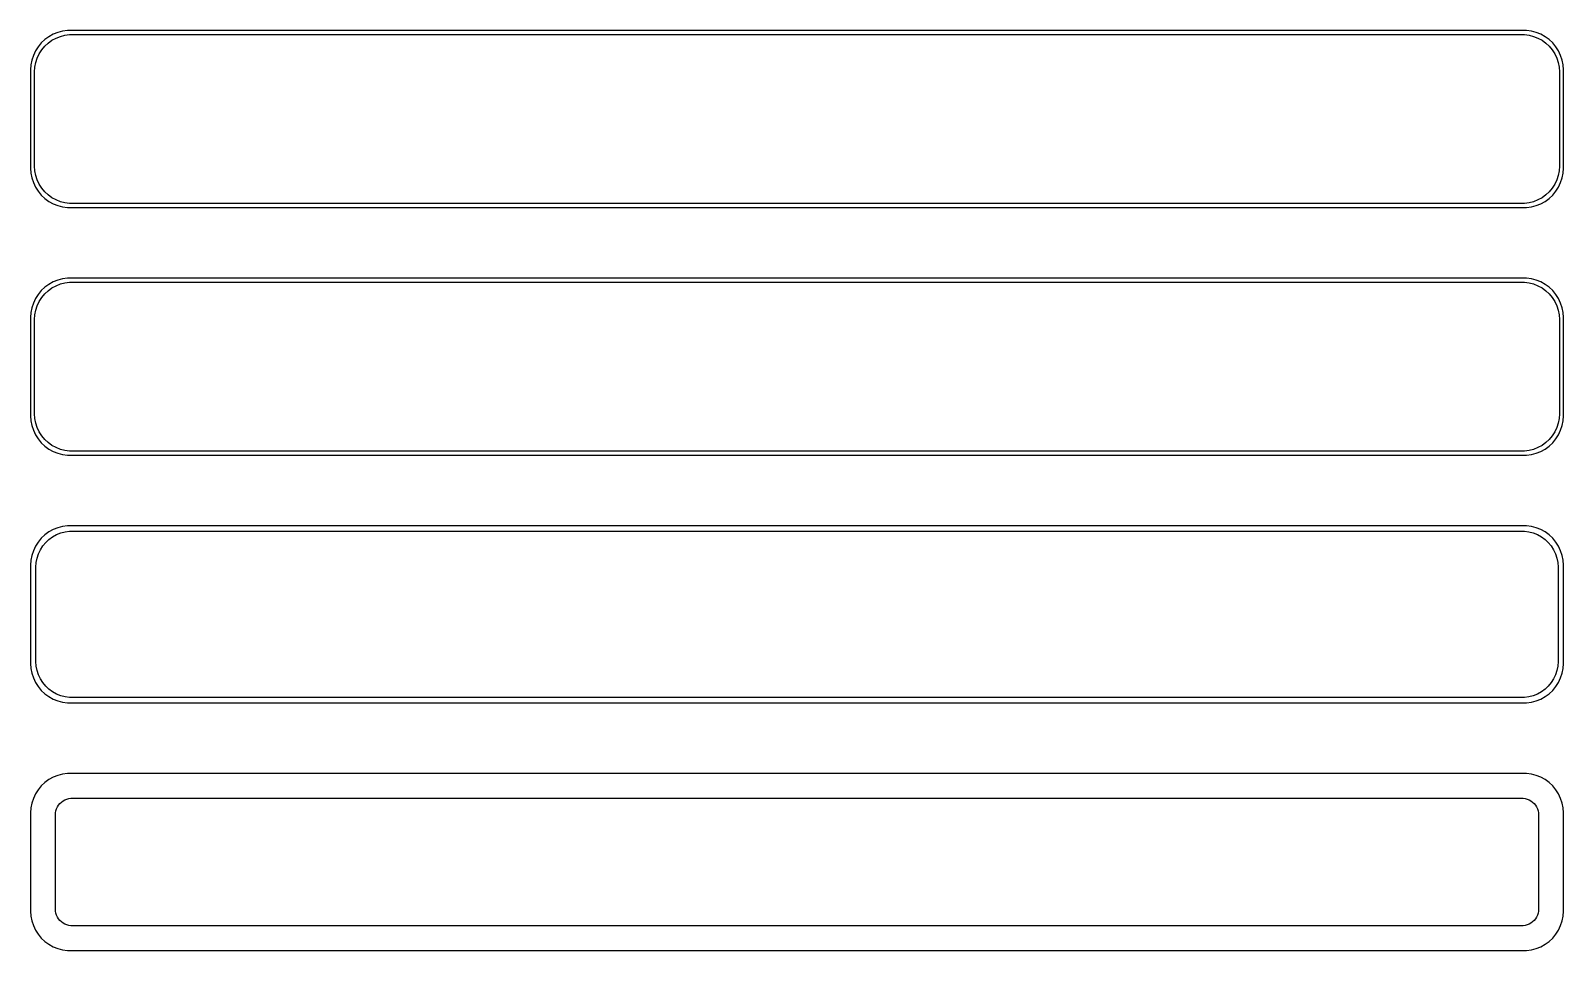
# Model space of a CAD drawing. Header units: metres. Extents: x -98 to 98, y 115 to 232.
import ezdxf

# ---------------------------------------------------------------- set-up
doc = ezdxf.new("R2010")
doc.units = ezdxf.units.M

msp = doc.modelspace()

# ---------------------------------------------------------------- linework, layer by layer
for p, q in [((-96.1448, 230.173), (-96.5451, 229.689)), ((-95.6871, 230.603), (-96.1448, 230.173)), ((-95.7126, 229.752), (-95.2778, 230.16)), ((-95.1791, 230.972), (-95.6871, 230.603)), ((-95.2778, 230.16), (-94.7952, 230.511)), ((-94.6289, 231.274), (-95.1791, 230.972)), ((-94.7952, 230.511), (-94.2724, 230.798)), ((-94.0451, 231.505), (-94.6289, 231.274)), ((-94.2724, 230.798), (-93.7178, 231.018)), ((-93.4369, 231.661), (-94.0451, 231.505)), ((-93.7178, 231.018), (-93.1401, 231.166)), ((-92.8139, 231.74), (-93.4369, 231.661)), ((-93.1401, 231.166), (-92.5482, 231.241)), ((92.8139, 231.74), (-92.8139, 231.74)), ((-92.5482, 231.241), (92.5482, 231.241)), ((92.5482, 231.241), (93.1401, 231.166)), ((93.4369, 231.661), (92.8139, 231.74)), ((93.1401, 231.166), (93.7178, 231.018)), ((94.0451, 231.505), (93.4369, 231.661)), ((93.7178, 231.018), (94.2724, 230.798)), ((94.6289, 231.274), (94.0451, 231.505)), ((94.2724, 230.798), (94.7952, 230.511)), ((95.1791, 230.972), (94.6289, 231.274)), ((94.7952, 230.511), (95.2778, 230.16)), ((95.6871, 230.603), (95.1791, 230.972)), ((95.2778, 230.16), (95.7126, 229.752)), ((96.1448, 230.173), (95.6871, 230.603)), ((96.5451, 229.689), (96.1448, 230.173)), ((-97.1489, 228.591), (-97.3429, 227.993)), ((-96.8815, 229.159), (-97.1489, 228.591)), ((-96.5451, 229.689), (-96.8815, 229.159)), ((-96.8508, 227.681), (-96.6664, 228.249)), ((-96.6664, 228.249), (-96.4125, 228.788)), ((-96.4125, 228.788), (-96.0928, 229.292)), ((-96.0928, 229.292), (-95.7126, 229.752)), ((95.7126, 229.752), (96.0928, 229.292)), ((96.0928, 229.292), (96.4125, 228.788)), ((96.4125, 228.788), (96.6664, 228.249)), ((96.8815, 229.159), (96.5451, 229.689)), ((96.6664, 228.249), (96.8508, 227.681)), ((97.1489, 228.591), (96.8815, 229.159)), ((97.3429, 227.993), (97.1489, 228.591)), ((-97.4606, 227.377), (-97.5, 226.75)), ((-97.5, 226.75), (-97.5, 214.25)), ((-97.3429, 227.993), (-97.4606, 227.377)), ((-97, 226.5), (-96.9625, 227.095)), ((-97, 214.5), (-97, 226.5)), ((-96.9625, 227.095), (-96.8508, 227.681)), ((96.8508, 227.681), (96.9625, 227.095)), ((96.9625, 227.095), (97, 226.5)), ((97, 226.5), (97, 214.5)), ((97.4606, 227.377), (97.3429, 227.993)), ((97.5, 226.75), (97.4606, 227.377)), ((97.5, 214.25), (97.5, 226.75)), ((-96.9625, 213.905), (-97, 214.5)), ((97, 214.5), (96.9625, 213.905)), ((-97.5, 214.25), (-97.4606, 213.623)), ((-97.4606, 213.623), (-97.3429, 213.007)), ((-97.3429, 213.007), (-97.1489, 212.409)), ((-96.8508, 213.319), (-96.9625, 213.905)), ((-96.6664, 212.751), (-96.8508, 213.319)), ((-96.4125, 212.212), (-96.6664, 212.751)), ((96.6664, 212.751), (96.4125, 212.212)), ((96.8508, 213.319), (96.6664, 212.751)), ((96.9625, 213.905), (96.8508, 213.319)), ((97.1489, 212.409), (97.3429, 213.007)), ((97.3429, 213.007), (97.4606, 213.623)), ((97.4606, 213.623), (97.5, 214.25)), ((-97.1489, 212.409), (-96.8815, 211.841)), ((-96.8815, 211.841), (-96.5451, 211.311)), ((-96.5451, 211.311), (-96.1448, 210.827)), ((-96.0928, 211.708), (-96.4125, 212.212)), ((-96.1448, 210.827), (-95.6871, 210.397)), ((-95.7126, 211.248), (-96.0928, 211.708)), ((-95.2778, 210.84), (-95.7126, 211.248)), ((-94.7952, 210.489), (-95.2778, 210.84)), ((95.2778, 210.84), (94.7952, 210.489)), ((95.7126, 211.248), (95.2778, 210.84)), ((95.6871, 210.397), (96.1448, 210.827)), ((96.0928, 211.708), (95.7126, 211.248)), ((96.4125, 212.212), (96.0928, 211.708)), ((96.1448, 210.827), (96.5451, 211.311)), ((96.5451, 211.311), (96.8815, 211.841)), ((96.8815, 211.841), (97.1489, 212.409)), ((-95.6871, 210.397), (-95.1791, 210.028)), ((-95.1791, 210.028), (-94.6289, 209.726)), ((-94.2724, 210.202), (-94.7952, 210.489)), ((-94.6289, 209.726), (-94.0451, 209.495)), ((-93.7178, 209.982), (-94.2724, 210.202)), ((-94.0451, 209.495), (-93.4369, 209.339)), ((-93.1401, 209.834), (-93.7178, 209.982)), ((-93.4369, 209.339), (-92.8139, 209.26)), ((-92.5482, 209.759), (-93.1401, 209.834)), ((-92.8139, 209.26), (92.8139, 209.26)), ((92.5482, 209.759), (-92.5482, 209.759)), ((93.1401, 209.834), (92.5482, 209.759)), ((92.8139, 209.26), (93.4369, 209.339)), ((93.7178, 209.982), (93.1401, 209.834)), ((93.4369, 209.339), (94.0451, 209.495)), ((94.2724, 210.202), (93.7178, 209.982)), ((94.0451, 209.495), (94.6289, 209.726)), ((94.7952, 210.489), (94.2724, 210.202)), ((94.6289, 209.726), (95.1791, 210.028)), ((95.1791, 210.028), (95.6871, 210.397)), ((-95.6871, 199.103), (-96.1448, 198.673)), ((-95.1791, 199.472), (-95.6871, 199.103)), ((-95.2778, 198.66), (-94.7952, 199.011)), ((-94.6289, 199.774), (-95.1791, 199.472)), ((-94.7952, 199.011), (-94.2724, 199.298)), ((-94.0451, 200.005), (-94.6289, 199.774)), ((-94.2724, 199.298), (-93.7178, 199.518)), ((-93.4369, 200.161), (-94.0451, 200.005)), ((-93.7178, 199.518), (-93.1401, 199.666)), ((-92.8139, 200.24), (-93.4369, 200.161)), ((-93.1401, 199.666), (-92.5482, 199.741)), ((92.8139, 200.24), (-92.8139, 200.24)), ((-92.5482, 199.741), (92.5482, 199.741)), ((92.5482, 199.741), (93.1401, 199.666)), ((93.4369, 200.161), (92.8139, 200.24)), ((93.1401, 199.666), (93.7178, 199.518)), ((94.0451, 200.005), (93.4369, 200.161)), ((93.7178, 199.518), (94.2724, 199.298)), ((94.6289, 199.774), (94.0451, 200.005)), ((94.2724, 199.298), (94.7952, 199.011)), ((95.1791, 199.472), (94.6289, 199.774)), ((94.7952, 199.011), (95.2778, 198.66)), ((95.6871, 199.103), (95.1791, 199.472)), ((96.1448, 198.673), (95.6871, 199.103)), ((-97.1489, 197.091), (-97.3429, 196.493)), ((-96.8815, 197.659), (-97.1489, 197.091)), ((-96.5451, 198.189), (-96.8815, 197.659)), ((-96.6664, 196.749), (-96.4125, 197.288)), ((-96.1448, 198.673), (-96.5451, 198.189)), ((-96.4125, 197.288), (-96.0928, 197.792)), ((-96.0928, 197.792), (-95.7126, 198.252)), ((-95.7126, 198.252), (-95.2778, 198.66)), ((95.2778, 198.66), (95.7126, 198.252)), ((95.7126, 198.252), (96.0928, 197.792)), ((96.0928, 197.792), (96.4125, 197.288)), ((96.5451, 198.189), (96.1448, 198.673)), ((96.4125, 197.288), (96.6664, 196.749)), ((96.8815, 197.659), (96.5451, 198.189)), ((97.1489, 197.091), (96.8815, 197.659)), ((97.3429, 196.493), (97.1489, 197.091)), ((-97.4606, 195.877), (-97.5, 195.25)), ((-97.5, 195.25), (-97.5, 182.75)), ((-97.3429, 196.493), (-97.4606, 195.877)), ((-97, 195), (-96.9625, 195.595)), ((-97, 183), (-97, 195)), ((-96.9625, 195.595), (-96.8508, 196.181)), ((-96.8508, 196.181), (-96.6664, 196.749)), ((96.6664, 196.749), (96.8508, 196.181)), ((96.8508, 196.181), (96.9625, 195.595)), ((96.9625, 195.595), (97, 195)), ((97, 195), (97, 183)), ((97.4606, 195.877), (97.3429, 196.493)), ((97.5, 195.25), (97.4606, 195.877)), ((97.5, 182.75), (97.5, 195.25)), ((-97.5, 182.75), (-97.4606, 182.123)), ((-97.4606, 182.123), (-97.3429, 181.507)), ((-97.3429, 181.507), (-97.1489, 180.909)), ((-96.9625, 182.405), (-97, 183)), ((-96.8508, 181.819), (-96.9625, 182.405)), ((-96.6664, 181.251), (-96.8508, 181.819)), ((96.8508, 181.819), (96.6664, 181.251)), ((96.9625, 182.405), (96.8508, 181.819)), ((97, 183), (96.9625, 182.405)), ((97.1489, 180.909), (97.3429, 181.507)), ((97.3429, 181.507), (97.4606, 182.123)), ((97.4606, 182.123), (97.5, 182.75)), ((-97.1489, 180.909), (-96.8815, 180.341)), ((-96.8815, 180.341), (-96.5451, 179.811)), ((-96.4125, 180.712), (-96.6664, 181.251)), ((-96.5451, 179.811), (-96.1448, 179.327)), ((-96.0928, 180.208), (-96.4125, 180.712)), ((-95.7126, 179.748), (-96.0928, 180.208)), ((-95.2778, 179.34), (-95.7126, 179.748)), ((95.7126, 179.748), (95.2778, 179.34)), ((96.0928, 180.208), (95.7126, 179.748)), ((96.4125, 180.712), (96.0928, 180.208)), ((96.1448, 179.327), (96.5451, 179.811)), ((96.6664, 181.251), (96.4125, 180.712)), ((96.5451, 179.811), (96.8815, 180.341)), ((96.8815, 180.341), (97.1489, 180.909)), ((-96.1448, 179.327), (-95.6871, 178.897)), ((-95.6871, 178.897), (-95.1791, 178.528)), ((-94.7952, 178.989), (-95.2778, 179.34)), ((-95.1791, 178.528), (-94.6289, 178.226)), ((-94.2724, 178.702), (-94.7952, 178.989)), ((-94.6289, 178.226), (-94.0451, 177.995)), ((-93.7178, 178.482), (-94.2724, 178.702)), ((-94.0451, 177.995), (-93.4369, 177.839)), ((-93.1401, 178.334), (-93.7178, 178.482)), ((-93.4369, 177.839), (-92.8139, 177.76)), ((-92.5482, 178.259), (-93.1401, 178.334)), ((-92.8139, 177.76), (92.8139, 177.76)), ((92.5482, 178.259), (-92.5482, 178.259)), ((93.1401, 178.334), (92.5482, 178.259)), ((92.8139, 177.76), (93.4369, 177.839)), ((93.7178, 178.482), (93.1401, 178.334)), ((93.4369, 177.839), (94.0451, 177.995)), ((94.2724, 178.702), (93.7178, 178.482)), ((94.0451, 177.995), (94.6289, 178.226)), ((94.7952, 178.989), (94.2724, 178.702)), ((94.6289, 178.226), (95.1791, 178.528)), ((95.2778, 179.34), (94.7952, 178.989)), ((95.1791, 178.528), (95.6871, 178.897)), ((95.6871, 178.897), (96.1448, 179.327)), ((-95.1791, 167.972), (-95.6871, 167.603)), ((-94.6289, 168.274), (-95.1791, 167.972)), ((-94.0451, 168.505), (-94.6289, 168.274)), ((-94.1994, 167.643), (-93.6648, 167.854)), ((-93.4369, 168.661), (-94.0451, 168.505)), ((-93.6648, 167.854), (-93.1079, 167.997)), ((-92.8139, 168.74), (-93.4369, 168.661)), ((-93.1079, 167.997), (-92.5375, 168.069)), ((92.8139, 168.74), (-92.8139, 168.74)), ((-92.5375, 168.069), (92.5375, 168.069)), ((92.5375, 168.069), (93.1079, 167.997)), ((93.4369, 168.661), (92.8139, 168.74)), ((93.1079, 167.997), (93.6648, 167.854)), ((94.0451, 168.505), (93.4369, 168.661)), ((93.6648, 167.854), (94.1994, 167.643)), ((94.6289, 168.274), (94.0451, 168.505)), ((95.1791, 167.972), (94.6289, 168.274)), ((95.6871, 167.603), (95.1791, 167.972)), ((-96.8815, 166.159), (-97.1489, 165.591)), ((-96.5451, 166.689), (-96.8815, 166.159)), ((-96.1448, 167.173), (-96.5451, 166.689)), ((-96.2621, 165.706), (-95.954, 166.191)), ((-95.6871, 167.603), (-96.1448, 167.173)), ((-95.954, 166.191), (-95.5875, 166.634)), ((-95.5875, 166.634), (-95.1684, 167.028)), ((-95.1684, 167.028), (-94.7032, 167.366)), ((-94.7032, 167.366), (-94.1994, 167.643)), ((94.1994, 167.643), (94.7032, 167.366)), ((94.7032, 167.366), (95.1684, 167.028)), ((95.1684, 167.028), (95.5875, 166.634)), ((95.5875, 166.634), (95.954, 166.191)), ((96.1448, 167.173), (95.6871, 167.603)), ((95.954, 166.191), (96.2621, 165.706)), ((96.5451, 166.689), (96.1448, 167.173)), ((96.8815, 166.159), (96.5451, 166.689)), ((97.1489, 165.591), (96.8815, 166.159)), ((-97.4606, 164.377), (-97.5, 163.75)), ((-97.3429, 164.993), (-97.4606, 164.377)), ((-97.1489, 165.591), (-97.3429, 164.993)), ((-96.8284, 163.5), (-96.7923, 164.074)), ((-96.7923, 164.074), (-96.6846, 164.639)), ((-96.6846, 164.639), (-96.5069, 165.185)), ((-96.5069, 165.185), (-96.2621, 165.706)), ((96.2621, 165.706), (96.5069, 165.185)), ((96.5069, 165.185), (96.6846, 164.639)), ((96.6846, 164.639), (96.7923, 164.074)), ((96.7923, 164.074), (96.8284, 163.5)), ((97.3429, 164.993), (97.1489, 165.591)), ((97.4606, 164.377), (97.3429, 164.993)), ((97.5, 163.75), (97.4606, 164.377)), ((-97.5, 163.75), (-97.5, 151.25)), ((-96.8284, 151.5), (-96.8284, 163.5)), ((96.8284, 163.5), (96.8284, 151.5)), ((97.5, 151.25), (97.5, 163.75)), ((-97.5, 151.25), (-97.4606, 150.623)), ((-97.4606, 150.623), (-97.3429, 150.007)), ((-96.7923, 150.926), (-96.8284, 151.5)), ((-96.6846, 150.361), (-96.7923, 150.926)), ((-96.5069, 149.815), (-96.6846, 150.361)), ((96.6846, 150.361), (96.5069, 149.815)), ((96.7923, 150.926), (96.6846, 150.361)), ((96.8284, 151.5), (96.7923, 150.926)), ((97.3429, 150.007), (97.4606, 150.623)), ((97.4606, 150.623), (97.5, 151.25)), ((-97.3429, 150.007), (-97.1489, 149.409)), ((-97.1489, 149.409), (-96.8815, 148.841)), ((-96.8815, 148.841), (-96.5451, 148.311)), ((-96.5451, 148.311), (-96.1448, 147.827)), ((-96.2621, 149.294), (-96.5069, 149.815)), ((-95.954, 148.809), (-96.2621, 149.294)), ((-95.5875, 148.366), (-95.954, 148.809)), ((-95.1684, 147.972), (-95.5875, 148.366)), ((95.5875, 148.366), (95.1684, 147.972)), ((95.954, 148.809), (95.5875, 148.366)), ((96.2621, 149.294), (95.954, 148.809)), ((96.1448, 147.827), (96.5451, 148.311)), ((96.5069, 149.815), (96.2621, 149.294)), ((96.5451, 148.311), (96.8815, 148.841)), ((96.8815, 148.841), (97.1489, 149.409)), ((97.1489, 149.409), (97.3429, 150.007)), ((-96.1448, 147.827), (-95.6871, 147.397)), ((-95.6871, 147.397), (-95.1791, 147.028)), ((-95.1791, 147.028), (-94.6289, 146.726)), ((-94.7032, 147.634), (-95.1684, 147.972)), ((-94.1994, 147.357), (-94.7032, 147.634)), ((-94.6289, 146.726), (-94.0451, 146.495)), ((-93.6648, 147.146), (-94.1994, 147.357)), ((-94.0451, 146.495), (-93.4369, 146.339)), ((-93.1079, 147.003), (-93.6648, 147.146)), ((-93.4369, 146.339), (-92.8139, 146.26)), ((-92.5375, 146.931), (-93.1079, 147.003)), ((-92.8139, 146.26), (92.8139, 146.26)), ((92.5375, 146.931), (-92.5375, 146.931)), ((93.1079, 147.003), (92.5375, 146.931)), ((92.8139, 146.26), (93.4369, 146.339)), ((93.6648, 147.146), (93.1079, 147.003)), ((93.4369, 146.339), (94.0451, 146.495)), ((94.1994, 147.357), (93.6648, 147.146)), ((94.0451, 146.495), (94.6289, 146.726)), ((94.7032, 147.634), (94.1994, 147.357)), ((94.6289, 146.726), (95.1791, 147.028)), ((95.1684, 147.972), (94.7032, 147.634)), ((95.1791, 147.028), (95.6871, 147.397)), ((95.6871, 147.397), (96.1448, 147.827)), ((-94.6289, 136.774), (-95.1791, 136.472)), ((-94.0451, 137.005), (-94.6289, 136.774)), ((-93.4369, 137.161), (-94.0451, 137.005)), ((-92.8139, 137.24), (-93.4369, 137.161)), ((92.8139, 137.24), (-92.8139, 137.24)), ((93.4369, 137.161), (92.8139, 137.24)), ((94.0451, 137.005), (93.4369, 137.161)), ((94.6289, 136.774), (94.0451, 137.005)), ((95.1791, 136.472), (94.6289, 136.774)), ((-96.8815, 134.659), (-97.1489, 134.091)), ((-96.5451, 135.189), (-96.8815, 134.659)), ((-96.1448, 135.673), (-96.5451, 135.189)), ((-95.6871, 136.103), (-96.1448, 135.673)), ((-95.1791, 136.472), (-95.6871, 136.103)), ((95.6871, 136.103), (95.1791, 136.472)), ((96.1448, 135.673), (95.6871, 136.103)), ((96.5451, 135.189), (96.1448, 135.673)), ((96.8815, 134.659), (96.5451, 135.189)), ((97.1489, 134.091), (96.8815, 134.659)), ((-97.4606, 132.877), (-97.5, 132.25)), ((-97.3429, 133.493), (-97.4606, 132.877)), ((-97.1489, 134.091), (-97.3429, 133.493)), ((-94.2934, 132.525), (-94.2115, 132.777)), ((-94.2115, 132.777), (-94.0987, 133.016)), ((-94.0987, 133.016), (-93.9567, 133.24)), ((-93.9567, 133.24), (-93.7879, 133.444)), ((-93.7879, 133.444), (-93.5947, 133.625)), ((-93.5947, 133.625), (-93.3804, 133.781)), ((-93.3804, 133.781), (-93.1482, 133.909)), ((-93.1482, 133.909), (-92.9019, 134.006)), ((-92.9019, 134.006), (-92.6453, 134.072)), ((-92.6453, 134.072), (-92.3825, 134.105)), ((-92.3825, 134.105), (92.3825, 134.105)), ((92.3825, 134.105), (92.6453, 134.072)), ((92.6453, 134.072), (92.9019, 134.006)), ((92.9019, 134.006), (93.1482, 133.909)), ((93.1482, 133.909), (93.3804, 133.781)), ((93.3804, 133.781), (93.5947, 133.625)), ((93.5947, 133.625), (93.7879, 133.444)), ((93.7879, 133.444), (93.9567, 133.24)), ((93.9567, 133.24), (94.0987, 133.016)), ((94.0987, 133.016), (94.2115, 132.777)), ((94.2115, 132.777), (94.2934, 132.525)), ((97.3429, 133.493), (97.1489, 134.091)), ((97.4606, 132.877), (97.3429, 133.493)), ((97.5, 132.25), (97.4606, 132.877)), ((-97.5, 132.25), (-97.5, 119.75)), ((-94.3596, 132), (-94.343, 132.264)), ((-94.3596, 120), (-94.3596, 132)), ((-94.343, 132.264), (-94.2934, 132.525)), ((94.2934, 132.525), (94.343, 132.264)), ((94.343, 132.264), (94.3596, 132)), ((94.3596, 132), (94.3596, 120)), ((97.5, 119.75), (97.5, 132.25)), ((-97.5, 119.75), (-97.4606, 119.123)), ((-97.4606, 119.123), (-97.3429, 118.507)), ((-94.343, 119.736), (-94.3596, 120)), ((-94.2934, 119.475), (-94.343, 119.736)), ((-94.2115, 119.223), (-94.2934, 119.475)), ((-94.0987, 118.984), (-94.2115, 119.223)), ((-93.9567, 118.76), (-94.0987, 118.984)), ((94.0987, 118.984), (93.9567, 118.76)), ((94.2115, 119.223), (94.0987, 118.984)), ((94.2934, 119.475), (94.2115, 119.223)), ((94.343, 119.736), (94.2934, 119.475)), ((94.3596, 120), (94.343, 119.736)), ((97.3429, 118.507), (97.4606, 119.123)), ((97.4606, 119.123), (97.5, 119.75)), ((-97.3429, 118.507), (-97.1489, 117.909)), ((-97.1489, 117.909), (-96.8815, 117.341)), ((-96.8815, 117.341), (-96.5451, 116.811)), ((-93.7879, 118.556), (-93.9567, 118.76)), ((-93.5947, 118.375), (-93.7879, 118.556)), ((-93.3804, 118.219), (-93.5947, 118.375)), ((-93.1482, 118.091), (-93.3804, 118.219)), ((-92.9019, 117.994), (-93.1482, 118.091)), ((-92.6453, 117.928), (-92.9019, 117.994)), ((-92.3825, 117.895), (-92.6453, 117.928)), ((92.3825, 117.895), (-92.3825, 117.895)), ((92.6453, 117.928), (92.3825, 117.895)), ((92.9019, 117.994), (92.6453, 117.928)), ((93.1482, 118.091), (92.9019, 117.994)), ((93.3804, 118.219), (93.1482, 118.091)), ((93.5947, 118.375), (93.3804, 118.219)), ((93.7879, 118.556), (93.5947, 118.375)), ((93.9567, 118.76), (93.7879, 118.556)), ((96.5451, 116.811), (96.8815, 117.341)), ((96.8815, 117.341), (97.1489, 117.909)), ((97.1489, 117.909), (97.3429, 118.507)), ((-96.5451, 116.811), (-96.1448, 116.327)), ((-96.1448, 116.327), (-95.6871, 115.897)), ((-95.6871, 115.897), (-95.1791, 115.528)), ((-95.1791, 115.528), (-94.6289, 115.226)), ((-94.6289, 115.226), (-94.0451, 114.995)), ((94.0451, 114.995), (94.6289, 115.226)), ((94.6289, 115.226), (95.1791, 115.528)), ((95.1791, 115.528), (95.6871, 115.897)), ((95.6871, 115.897), (96.1448, 116.327)), ((96.1448, 116.327), (96.5451, 116.811)), ((-94.0451, 114.995), (-93.4369, 114.839)), ((-93.4369, 114.839), (-92.8139, 114.76)), ((-92.8139, 114.76), (92.8139, 114.76)), ((92.8139, 114.76), (93.4369, 114.839)), ((93.4369, 114.839), (94.0451, 114.995))]:
    msp.add_line(p, q)

doc.saveas('drawing.dxf')
